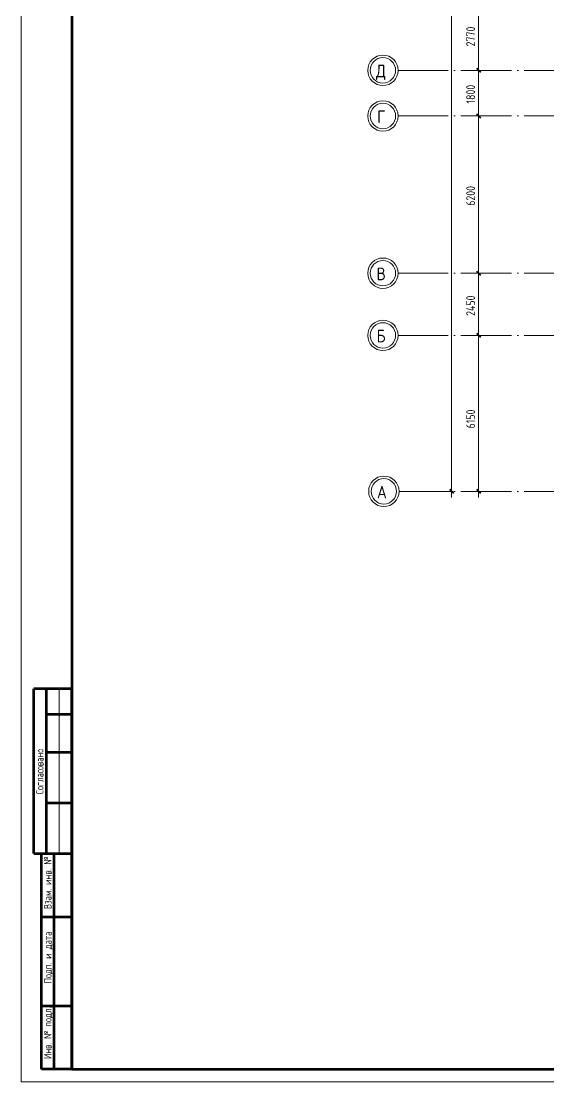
# Model space of a CAD drawing. Header units: millimetres. Extents: x -259809 to 472825, y -397243 to 31861.
# Drawn here: x 78848 to 99658, y -394593 to -352775 of the extents above; entities that cross this region are included whole.
import ezdxf

# ---------------------------------------------------------------- set-up
doc = ezdxf.new("R2010")
doc.units = ezdxf.units.MM
doc.linetypes.add('ADSK_Линия сетки', pattern=[25, 20, -2.5, 0, -2.5])
for name, color, linetype, lineweight in [('Оси', 252, 'Continuous', 9), ('ОФ_рамка', 8, 'Continuous', 60), ('Размеры', 7, 'Continuous', 9)]:
    doc.layers.add(name, color=color, linetype=linetype, lineweight=lineweight)
doc.styles.add('GOST Common_1', font='', dxfattribs={"height": 250})
doc.styles.add('GOST Common_3', font='', dxfattribs={"height": 3.5})
doc.styles.add('ГОСТ 2.304', font='')
doc.styles.get('GOST Common_1').set_extended_font_data('GOST type B')
doc.styles.get('GOST Common_3').set_extended_font_data('GOST 2.304 type A')
doc.styles.get('ГОСТ 2.304').set_extended_font_data('GOST 2.304 type A')

# ---------------------------------------------------------------- blocks, each defined once
blk = doc.blocks.new('А0')
at = {"layer": 'ОФ_рамка', "color": 0, "linetype": 'Continuous', "lineweight": 5, "ltscale": 100}
for points in [[(222168, -309617), (222168, -393717)], [(222168, -393717), (341068, -393717)]]:
    blk.add_lwpolyline(points, dxfattribs=at)
at = {"layer": 'ОФ_рамка', "color": 0, "linetype": 'Continuous', "ltscale": 100}
for points in [[(224168, -310117), (224168, -393217)], [(224168, -393217), (340568, -393217)]]:
    blk.add_lwpolyline(points, dxfattribs=at)
at = {"layer": 'ОФ_рамка', "color": 0, "linetype": 'Continuous'}
for points in [[(222668, -384717), (222668, -378217)], [(224168, -378217), (222668, -378217)], [(223168, -384717), (223168, -378217)], [(224168, -393217), (224168, -378217)], [(223168, -379217), (224168, -379217)], [(223168, -380717), (224168, -380717)], [(223168, -382717), (224168, -382717)], [(222668, -384717), (224168, -384717)], [(222968, -393217), (222968, -384717)], [(223468, -393217), (223468, -384717)], [(222968, -387217), (224168, -387217)], [(222968, -390717), (224168, -390717)], [(224168, -393217), (222968, -393217)]]:
    blk.add_lwpolyline(points, dxfattribs=at)
at = {"layer": 'ОФ_рамка', "color": 0, "linetype": 'Continuous', "lineweight": 5}
blk.add_lwpolyline([(223668, -384717), (223668, -378217)], dxfattribs=at)
at = {"layer": 'ОФ_рамка', "color": 0, "linetype": 'Continuous', "lineweight": 5, "char_height": 300, "attachment_point": 1, "rotation": 90, "style": 'ГОСТ 2.304'}
for s, insert, width in [('\\fGOST 2.304 type A|b0|i0|c1|p34;\\W1.0000000000;\\T1.0000000000;\\o\\lСогласовано', (222748, -382374), 1992.86), ('\\fGOST 2.304 type A|b0|i0|c1|p34;\\W1.0000000000;\\T1.0000000000;\\o\\lВзам. инв. №', (223066, -386910), 2077.93), ('\\fGOST 2.304 type A|b0|i0|c1|p34;\\W1.0000000000;\\T1.0000000000;\\o\\lПодп. и дата', (223068, -389839), 2065.5), ('\\fGOST 2.304 type A|b0|i0|c1|p34;\\W1.0000000000;\\T1.0000000000;\\o\\lИнв. № подл.', (223065, -392816), 2070.21)]:
    blk.add_mtext(s, dxfattribs=dict(at, insert=insert, width=width))
blk = doc.blocks.new('2 этаж')
at = {"layer": 'Оси', "color": 251, "linetype": 'ADSK_Линия сетки', "ltscale": 100, "true_color": 0x636466}
for p, q in [((170543, -2039), (93566, -2039)), ((170543, -3839), (93566, -3839)), ((170543, -10039), (93566, -10039)), ((170543, -12489), (93566, -12489)), ((170543, -18639), (93604, -18639))]:
    blk.add_line(p, q, dxfattribs=at)
at = {"layer": 'Оси', "color": 251, "lineweight": 20, "true_color": 0x636466}
for centre, radius, start, end in [((92966, -2039), 600, 90, 270), ((92966, -2039), 500, 90, 270), ((92966, -2039), 600, 270, 90), ((92966, -2039), 500, 270, 90), ((92966, -3839), 600, 90, 270), ((92966, -3839), 500, 90, 270), ((92966, -3839), 600, 270, 90), ((92966, -3839), 500, 270, 90), ((92966, -10039), 600, 90, 270), ((92966, -10039), 500, 90, 270), ((92966, -10039), 600, 270, 90), ((92966, -10039), 500, 270, 90), ((92966, -12489), 600, 90, 270), ((92966, -12489), 500, 90, 270), ((92966, -12489), 600, 270, 90), ((92966, -12489), 500, 270, 90), ((93004, -18639), 600, 90, 270), ((93004, -18639), 500, 90, 270), ((93004, -18639), 600, 270, 90), ((93004, -18639), 500, 270, 90)]:
    blk.add_arc(centre, radius, start, end, dxfattribs=at)
at = {"layer": 'Размеры', "color": 251, "lineweight": 20, "true_color": 0x636466}
for p, q in [((95676, -18880), (95676, 28511)), ((96739, -2039), (96739, 731)), ((96739, -2039), (96589, -2039)), ((96739, -2039), (96589, -2039)), ((96739, -3839), (96739, -2039)), ((96739, -2039), (96789, -2039)), ((96739, -2039), (96789, -2039)), ((96739, -3839), (96589, -3839)), ((96739, -3839), (96589, -3839)), ((96739, -10039), (96739, -3839)), ((96739, -3839), (96789, -3839)), ((96739, -3839), (96789, -3839)), ((96739, -10039), (96589, -10039)), ((96739, -10039), (96589, -10039)), ((96739, -12489), (96739, -10039)), ((96739, -10039), (96789, -10039)), ((96739, -10039), (96789, -10039)), ((96739, -12489), (96589, -12489)), ((96739, -12489), (96589, -12489)), ((96739, -18880), (96739, -12489)), ((96739, -12489), (96789, -12489)), ((96739, -12489), (96789, -12489)), ((95676, -18639), (95526, -18639)), ((95676, -18639), (95726, -18639)), ((96739, -18639), (96589, -18639)), ((96739, -18639), (96789, -18639))]:
    blk.add_line(p, q, dxfattribs=at)
at = {"layer": 'Размеры', "color": 251, "lineweight": 40, "true_color": 0x636466}
for p, q in [((96739, -2039), (96668, -1969)), ((96739, -2039), (96668, -1969)), ((96739, -2039), (96810, -2110)), ((96739, -2039), (96810, -2110)), ((96739, -3839), (96668, -3769)), ((96739, -3839), (96668, -3769)), ((96739, -3839), (96810, -3910)), ((96739, -3839), (96810, -3910)), ((96739, -10039), (96668, -9969)), ((96739, -10039), (96668, -9969)), ((96739, -10039), (96810, -10110)), ((96739, -10039), (96810, -10110)), ((96739, -12489), (96668, -12419)), ((96739, -12489), (96668, -12419)), ((96739, -12489), (96810, -12560)), ((96739, -12489), (96810, -12560)), ((95676, -18639), (95606, -18569)), ((95676, -18639), (95747, -18710)), ((96739, -18639), (96668, -18569)), ((96739, -18639), (96810, -18710))]:
    blk.add_line(p, q, dxfattribs=at)
at = {"layer": 'Оси', "color": 251, "true_color": 0x636466, "style": 'GOST Common_1', "width": 0.9}
for s, p in [('Д', (92695, -2315)), ('Г', (92740, -4115)), ('В', (92716, -10315)), ('Б', (92719, -12765)), ('А', (92733, -18915))]:
    blk.add_text(s, height=500, dxfattribs=at).set_placement(p)
at = {"layer": 'Размеры', "color": 251, "lineweight": 20, "true_color": 0x636466, "char_height": 350, "attachment_point": 1, "rotation": 90, "line_spacing_factor": 1.022761, "style": 'GOST Common_3'}
for s, insert, width in [('2770', (96251, -1096), 1059.58), ('1800', (96251, -3348), 980.83), ('6200', (96251, -7381), 1059.58), ('2450', (96251, -11721), 1095.38), ('6150', (96251, -16158), 1095.38)]:
    blk.add_mtext(s, dxfattribs=dict(at, insert=insert, width=width))

msp = doc.modelspace()

# ---------------------------------------------------------------- block references
msp.add_blockref('2 этаж', (150, -352673))
at = {"layer": 'ОФ_рамка', "color": 0, "lineweight": -2}
msp.add_blockref('А0', (-143320, -876), dxfattribs=at)

doc.saveas('drawing.dxf')
